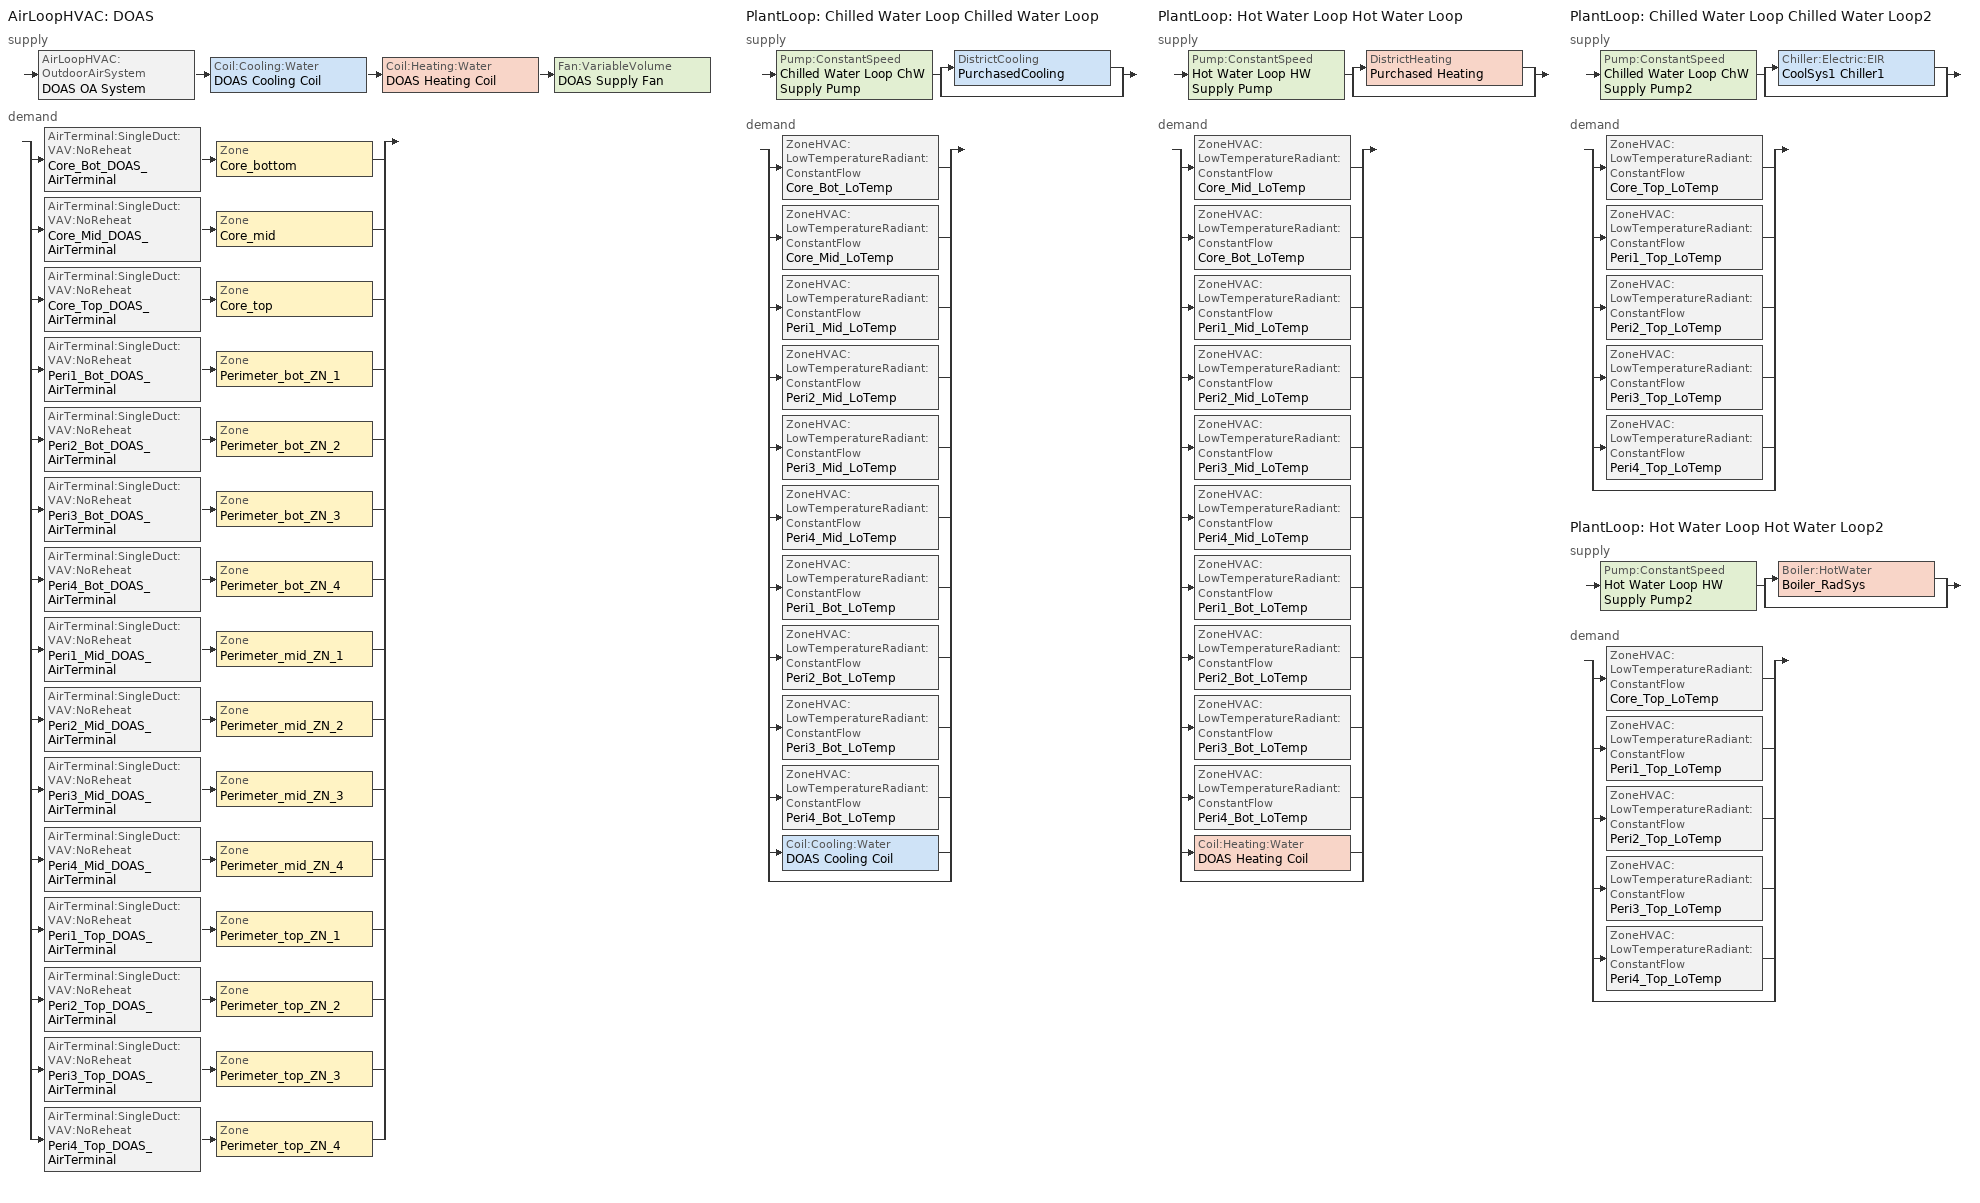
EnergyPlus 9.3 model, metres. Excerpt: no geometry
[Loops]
AirLoopHVAC 'DOAS'
 supply: AirLoopHVAC:OutdoorAirSystem 'DOAS OA System' > Coil:Cooling:Water 'DOAS Cooling Coil' > Coil:Heating:Water 'DOAS Heating Coil' > Fan:VariableVolume 'DOAS Supply Fan'
 demand: split
  | AirTerminal:SingleDuct:VAV:NoReheat 'Core_Bot_DOAS_AirTerminal' > Zone 'Core_bottom'
  | AirTerminal:SingleDuct:VAV:NoReheat 'Core_Mid_DOAS_AirTerminal' > Zone 'Core_mid'
  | AirTerminal:SingleDuct:VAV:NoReheat 'Core_Top_DOAS_AirTerminal' > Zone 'Core_top'
  | AirTerminal:SingleDuct:VAV:NoReheat 'Peri1_Bot_DOAS_AirTerminal' > Zone 'Perimeter_bot_ZN_1'
  | AirTerminal:SingleDuct:VAV:NoReheat 'Peri2_Bot_DOAS_AirTerminal' > Zone 'Perimeter_bot_ZN_2'
  | AirTerminal:SingleDuct:VAV:NoReheat 'Peri3_Bot_DOAS_AirTerminal' > Zone 'Perimeter_bot_ZN_3'
  | AirTerminal:SingleDuct:VAV:NoReheat 'Peri4_Bot_DOAS_AirTerminal' > Zone 'Perimeter_bot_ZN_4'
  | AirTerminal:SingleDuct:VAV:NoReheat 'Peri1_Mid_DOAS_AirTerminal' > Zone 'Perimeter_mid_ZN_1'
  | AirTerminal:SingleDuct:VAV:NoReheat 'Peri2_Mid_DOAS_AirTerminal' > Zone 'Perimeter_mid_ZN_2'
  | AirTerminal:SingleDuct:VAV:NoReheat 'Peri3_Mid_DOAS_AirTerminal' > Zone 'Perimeter_mid_ZN_3'
  | AirTerminal:SingleDuct:VAV:NoReheat 'Peri4_Mid_DOAS_AirTerminal' > Zone 'Perimeter_mid_ZN_4'
  | AirTerminal:SingleDuct:VAV:NoReheat 'Peri1_Top_DOAS_AirTerminal' > Zone 'Perimeter_top_ZN_1'
  | AirTerminal:SingleDuct:VAV:NoReheat 'Peri2_Top_DOAS_AirTerminal' > Zone 'Perimeter_top_ZN_2'
  | AirTerminal:SingleDuct:VAV:NoReheat 'Peri3_Top_DOAS_AirTerminal' > Zone 'Perimeter_top_ZN_3'
  | AirTerminal:SingleDuct:VAV:NoReheat 'Peri4_Top_DOAS_AirTerminal' > Zone 'Perimeter_top_ZN_4'
PlantLoop 'Chilled Water Loop Chilled Water Loop'
 supply: Pump:ConstantSpeed 'Chilled Water Loop ChW Supply Pump' > split
  | DistrictCooling 'PurchasedCooling'
  | bypass
 demand: split
  | ZoneHVAC:LowTemperatureRadiant:ConstantFlow 'Core_Bot_LoTemp'
  | ZoneHVAC:LowTemperatureRadiant:ConstantFlow 'Core_Mid_LoTemp'
  | ZoneHVAC:LowTemperatureRadiant:ConstantFlow 'Peri1_Mid_LoTemp'
  | ZoneHVAC:LowTemperatureRadiant:ConstantFlow 'Peri2_Mid_LoTemp'
  | ZoneHVAC:LowTemperatureRadiant:ConstantFlow 'Peri3_Mid_LoTemp'
  | ZoneHVAC:LowTemperatureRadiant:ConstantFlow 'Peri4_Mid_LoTemp'
  | ZoneHVAC:LowTemperatureRadiant:ConstantFlow 'Peri1_Bot_LoTemp'
  | ZoneHVAC:LowTemperatureRadiant:ConstantFlow 'Peri2_Bot_LoTemp'
  | ZoneHVAC:LowTemperatureRadiant:ConstantFlow 'Peri3_Bot_LoTemp'
  | ZoneHVAC:LowTemperatureRadiant:ConstantFlow 'Peri4_Bot_LoTemp'
  | Coil:Cooling:Water 'DOAS Cooling Coil'
  | bypass
PlantLoop 'Hot Water Loop Hot Water Loop'
 supply: Pump:ConstantSpeed 'Hot Water Loop HW Supply Pump' > split
  | DistrictHeating 'Purchased Heating'
  | bypass
 demand: split
  | ZoneHVAC:LowTemperatureRadiant:ConstantFlow 'Core_Mid_LoTemp'
  | ZoneHVAC:LowTemperatureRadiant:ConstantFlow 'Core_Bot_LoTemp'
  | ZoneHVAC:LowTemperatureRadiant:ConstantFlow 'Peri1_Mid_LoTemp'
  | ZoneHVAC:LowTemperatureRadiant:ConstantFlow 'Peri2_Mid_LoTemp'
  | ZoneHVAC:LowTemperatureRadiant:ConstantFlow 'Peri3_Mid_LoTemp'
  | ZoneHVAC:LowTemperatureRadiant:ConstantFlow 'Peri4_Mid_LoTemp'
  | ZoneHVAC:LowTemperatureRadiant:ConstantFlow 'Peri1_Bot_LoTemp'
  | ZoneHVAC:LowTemperatureRadiant:ConstantFlow 'Peri2_Bot_LoTemp'
  | ZoneHVAC:LowTemperatureRadiant:ConstantFlow 'Peri3_Bot_LoTemp'
  | ZoneHVAC:LowTemperatureRadiant:ConstantFlow 'Peri4_Bot_LoTemp'
  | Coil:Heating:Water 'DOAS Heating Coil'
  | bypass
PlantLoop 'Chilled Water Loop Chilled Water Loop2'
 supply: Pump:ConstantSpeed 'Chilled Water Loop ChW Supply Pump2' > split
  | Chiller:Electric:EIR 'CoolSys1 Chiller1'
  | bypass
 demand: split
  | ZoneHVAC:LowTemperatureRadiant:ConstantFlow 'Core_Top_LoTemp'
  | ZoneHVAC:LowTemperatureRadiant:ConstantFlow 'Peri1_Top_LoTemp'
  | ZoneHVAC:LowTemperatureRadiant:ConstantFlow 'Peri2_Top_LoTemp'
  | ZoneHVAC:LowTemperatureRadiant:ConstantFlow 'Peri3_Top_LoTemp'
  | ZoneHVAC:LowTemperatureRadiant:ConstantFlow 'Peri4_Top_LoTemp'
  | bypass
PlantLoop 'Hot Water Loop Hot Water Loop2'
 supply: Pump:ConstantSpeed 'Hot Water Loop HW Supply Pump2' > split
  | Boiler:HotWater 'Boiler_RadSys'
  | bypass
 demand: split
  | ZoneHVAC:LowTemperatureRadiant:ConstantFlow 'Core_Top_LoTemp'
  | ZoneHVAC:LowTemperatureRadiant:ConstantFlow 'Peri1_Top_LoTemp'
  | ZoneHVAC:LowTemperatureRadiant:ConstantFlow 'Peri2_Top_LoTemp'
  | ZoneHVAC:LowTemperatureRadiant:ConstantFlow 'Peri3_Top_LoTemp'
  | ZoneHVAC:LowTemperatureRadiant:ConstantFlow 'Peri4_Top_LoTemp'
  | bypass
[DesignSpecification:OutdoorAir] Outdoor Air Method=Flow/Area; Outdoor Air Flow per Zone Floor Area {m3/s-m2}=0.000431773; Outdoor Air Flow per Zone {m3/s}=0
Name | Outdoor Air Schedule
SZ DSOA Core_bottom; SZ DSOA Core_mid; SZ DSOA Core_top; SZ DSOA Perimeter_top_ZN_3; SZ DSOA Perimeter_top_ZN_2; SZ DSOA Perimeter_top_ZN_1; SZ DSOA Perimeter_top_ZN_4; SZ DSOA Perimeter_bot_ZN_3; SZ DSOA Perimeter_bot_ZN_2; SZ DSOA Perimeter_bot_ZN_1; SZ DSOA Perimeter_bot_ZN_4; SZ DSOA Perimeter_mid_ZN_3; SZ DSOA Perimeter_mid_ZN_1; SZ DSOA Perimeter_mid_ZN_4
SZ DSOA Perimeter_mid_ZN_2 | PERIMETER_MID_ZN_2_OA_Mult
[DesignSpecification:ZoneAirDistribution]
VAV_Zone_AirDistribution: Zone Air Distribution Effectiveness in Cooling Mode=1; Zone Air Distribution Effectiveness in Heating Mode=1; Minimum Zone Ventilation Efficiency=0.6
[Sizing:Zone] Zone Cooling Design Supply Air Temperature Input Method=SupplyAirTemperature; Zone Cooling Design Supply Air Temperature {C}=12.8; Zone Heating Design Supply Air Temperature Input Method=SupplyAirTemperature; Zone Heating Design Supply Air Temperature {C}=40; Zone Cooling Design Supply Air Humidity Ratio {kgWater/kgDryAir}=0.0085; Zone Heating Design Supply Air Humidity Ratio {kgWater/kgDryAir}=0.008; Cooling Design Air Flow Method=DesignDay; Cooling Design Air Flow Rate {m3/s}=0; Cooling Minimum Air Flow {m3/s}=0; Cooling Minimum Air Flow Fraction=0; Heating Design Air Flow Method=DesignDay; Heating Design Air Flow Rate {m3/s}=0; Design Specification Zone Air Distribution Object=VAV_Zone_AirDistribution; Account for Dedicated Outdoor Air System=No; Dedicated Outdoor Air System Control Strategy=NeutralSupplyAir; Dedicated Outdoor Air Low Setpoint Temperature for Design {C}=autosize; Dedicated Outdoor Air High Setpoint Temperature for Design {C}=autosize
Name | Design Specification Outdoor Air Object
Core_bottom | SZ DSOA Core_bottom
Core_mid | SZ DSOA Core_mid
Core_top | SZ DSOA Core_top
Perimeter_top_ZN_3 | SZ DSOA Perimeter_top_ZN_3
Perimeter_top_ZN_2 | SZ DSOA Perimeter_top_ZN_2
Perimeter_top_ZN_1 | SZ DSOA Perimeter_top_ZN_1
Perimeter_top_ZN_4 | SZ DSOA Perimeter_top_ZN_4
Perimeter_bot_ZN_3 | SZ DSOA Perimeter_bot_ZN_3
Perimeter_bot_ZN_2 | SZ DSOA Perimeter_bot_ZN_2
Perimeter_bot_ZN_1 | SZ DSOA Perimeter_bot_ZN_1
Perimeter_bot_ZN_4 | SZ DSOA Perimeter_bot_ZN_4
Perimeter_mid_ZN_3 | SZ DSOA Perimeter_mid_ZN_3
Perimeter_mid_ZN_2 | SZ DSOA Perimeter_mid_ZN_2
Perimeter_mid_ZN_1 | SZ DSOA Perimeter_mid_ZN_1
Perimeter_mid_ZN_4 | SZ DSOA Perimeter_mid_ZN_4
[Sizing:System]
DOAS: Type of Load to Size On=Sensible; Design Outdoor Air Flow Rate {m3/s}=autosize; Central Heating Maximum System Air Flow Ratio=1; Preheat Design Temperature {C}=2; Preheat Design Humidity Ratio {kgWater/kgDryAir}=0.008; Precool Design Temperature {C}=11; Precool Design Humidity Ratio {kgWater/kgDryAir}=0.008; Central Cooling Design Supply Air Temperature {C}=12.8; Central Heating Design Supply Air Temperature {C}=12.2; Type of Zone Sum to Use=NonCoincident; 100% Outdoor Air in Cooling=yes; 100% Outdoor Air in Heating=yes; Central Cooling Design Supply Air Humidity Ratio {kgWater/kgDryAir}=0.00924; Central Heating Design Supply Air Humidity Ratio {kgWater/kgDryAir}=0.003; Cooling Supply Air Flow Rate Method=DesignDay; Heating Supply Air Flow Rate Method=DesignDay; System Outdoor Air Method=ZoneSum; Zone Maximum Outdoor Air Fraction=1; Cooling Design Capacity Method=CoolingDesignCapacity; Cooling Design Capacity {W}=autosize; Heating Design Capacity Method=HeatingDesignCapacity; Heating Design Capacity {W}=autosize; Central Cooling Capacity Control Method=OnOff
[Sizing:Plant] Sizing Option=NonCoincident; Zone Timesteps in Averaging Window=1
Name | Loop Type | Design Loop Exit Temperature {C} | Loop Design Temperature Difference {deltaC}
Chilled Water Loop Chilled Water Loop | Cooling | 7.22 | 6.67
Hot Water Loop Hot Water Loop; Hot Water Loop Hot Water Loop2 | Heating | 82 | 11
Chilled Water Loop Chilled Water Loop2 | Cooling | 7 | 6
[ZoneControl:Thermostat] Control Type Schedule=Dual Zone Control Type Sched
Name | Zone or ZoneList | Control 1
Core_bottom Thermostat | Core_bottom | Core_bottom DualSPSched
Core_mid Thermostat | Core_mid | Core_mid DualSPSched
Core_top Thermostat | Core_top | Core_top DualSPSched
Perimeter_top_ZN_3 Thermostat | Perimeter_top_ZN_3 | Perimeter_top_ZN_3 DualSPSched
Perimeter_top_ZN_2 Thermostat | Perimeter_top_ZN_2 | Perimeter_top_ZN_2 DualSPSched
Perimeter_top_ZN_1 Thermostat | Perimeter_top_ZN_1 | Perimeter_top_ZN_1 DualSPSched
Perimeter_top_ZN_4 Thermostat | Perimeter_top_ZN_4 | Perimeter_top_ZN_4 DualSPSched
Perimeter_bot_ZN_3 Thermostat | Perimeter_bot_ZN_3 | Perimeter_bot_ZN_3 DualSPSched
Perimeter_bot_ZN_2 Thermostat | Perimeter_bot_ZN_2 | Perimeter_bot_ZN_2 DualSPSched
Perimeter_bot_ZN_1 Thermostat | Perimeter_bot_ZN_1 | Perimeter_bot_ZN_1 DualSPSched
Perimeter_bot_ZN_4 Thermostat | Perimeter_bot_ZN_4 | Perimeter_bot_ZN_4 DualSPSched
Perimeter_mid_ZN_3 Thermostat | Perimeter_mid_ZN_3 | Perimeter_mid_ZN_3 DualSPSched
Perimeter_mid_ZN_2 Thermostat | Perimeter_mid_ZN_2 | Perimeter_mid_ZN_2 DualSPSched
Perimeter_mid_ZN_1 Thermostat | Perimeter_mid_ZN_1 | Perimeter_mid_ZN_1 DualSPSched
Perimeter_mid_ZN_4 Thermostat | Perimeter_mid_ZN_4 | Perimeter_mid_ZN_4 DualSPSched
[ThermostatSetpoint:DualSetpoint]
Name | Heating Setpoint Temperature Schedule | Cooling Setpoint Temperature Schedule
Core_bottom DualSPSched; Core_mid DualSPSched; Core_top DualSPSched; Perimeter_top_ZN_3 DualSPSched; Perimeter_top_ZN_2 DualSPSched; Perimeter_top_ZN_1 DualSPSched; Perimeter_top_ZN_4 DualSPSched; Perimeter_bot_ZN_3 DualSPSched; Perimeter_bot_ZN_2 DualSPSched; Perimeter_bot_ZN_1 DualSPSched; Perimeter_bot_ZN_4 DualSPSched; Perimeter_mid_ZN_3 DualSPSched; Perimeter_mid_ZN_1 DualSPSched; Perimeter_mid_ZN_4 DualSPSched | HTGSETP_SCH_YES_OPTIMUM | CLGSETP_SCH_YES_OPTIMUM
Perimeter_mid_ZN_2 DualSPSched | HTGSETP_SCH_YES_OPTIMUM_w_SB | CLGSETP_SCH_YES_OPTIMUM_w_SB
[ZoneHVAC:LowTemperatureRadiant:ConstantFlow] Hydronic Tubing Inside Diameter {m}=0.013; Temperature Control Type=MeanAirTemperature; Rated Pump Head {Pa}=179352; Motor Efficiency=0.9; Heating High Water Temperature Schedule=RADHEATHIGHWATERTEMP; Heating Low Water Temperature Schedule=RADHEATLOWWATERTEMP; Heating High Control Temperature Schedule=RADHEATHIGHCONTROLTEMP; Heating Low Control Temperature Schedule=RADHEATLOWCONTROLTEMP; Condensation Control Type=Off; Condensation Control Dewpoint Offset {C}=1; Circuit Length {m}=106.7
Name | Availability Schedule | Zone | Surface Name or Radiant Surface Group | Rated Flow Rate {m3/s} | Rated Power Consumption {W} | Cooling High Water Temperature Schedule | Cooling Low Water Temperature Schedule | Cooling High Control Temperature Schedule | Cooling Low Control Temperature Schedule | Number of Circuits
Core_Bot_LoTemp | ALWAYS_ON | Core_bottom | Core_bot_ZN_5_Floor | autosize | 100 | RADCOOLHIGHWATERTEMP | RADCOOLLOWWATERTEMP | RADCOOLHIGHCONTROLTEMP | RADCOOLLOWCONTROLTEMP | OnePerSurface
Core_Mid_LoTemp | ALWAYS_ON | Core_mid | Core_mid_ZN_5_Floor | autosize | 100 | RADCOOLHIGHWATERTEMP | RADCOOLLOWWATERTEMP | RADCOOLHIGHCONTROLTEMP | RADCOOLLOWCONTROLTEMP | OnePerSurface
Core_Top_LoTemp | RADSysAvail_Test | Core_top | Core_top_ZN_5_Floor | autosize | 100 | RADCOOLHIGHWATERTEMP_Test | RADCOOLLOWWATERTEMP_Test | RADCOOLHIGHCONTROLTEMP_Test | RADCOOLLOWCONTROLTEMP_Test | OnePerSurface
Peri1_Top_LoTemp | RADSysAvail_Test | Perimeter_top_ZN_1 | Perimeter_top_ZN_1_Floor | autosize | 120 | RADCOOLHIGHWATERTEMP_Test | RADCOOLLOWWATERTEMP_Test | RADCOOLHIGHCONTROLTEMP_Test | RADCOOLLOWCONTROLTEMP_Test | OnePerSurface
Peri2_Top_LoTemp | RADSysAvail_Test | Perimeter_top_ZN_2 | Perimeter_top_ZN_2_Floor | autosize | 100 | RADCOOLHIGHWATERTEMP_Test | RADCOOLLOWWATERTEMP_Test | RADCOOLHIGHCONTROLTEMP_Test | RADCOOLLOWCONTROLTEMP_Test | OnePerSurface
Peri3_Top_LoTemp | RADSysAvail_Test | Perimeter_top_ZN_3 | Perimeter_top_ZN_3_Floor | 0.000215245 | 60 | RADCOOLHIGHWATERTEMP_Test | RADCOOLLOWWATERTEMP_Test | RADCOOLHIGHCONTROLTEMP_Test | RADCOOLLOWCONTROLTEMP_Test | CalculateFromCircuitLength
Peri4_Top_LoTemp | RADSysAvail_Test | Perimeter_top_ZN_4 | Perimeter_top_ZN_4_Floor | autosize | 100 | RADCOOLHIGHWATERTEMP_Test | RADCOOLLOWWATERTEMP_Test | RADCOOLHIGHCONTROLTEMP_Test | RADCOOLLOWCONTROLTEMP_Test | OnePerSurface
Peri1_mid_LoTemp | ALWAYS_ON | Perimeter_mid_ZN_1 | Perimeter_mid_ZN_1_Floor | autosize | 100 | RADCOOLHIGHWATERTEMP | RADCOOLLOWWATERTEMP | RADCOOLHIGHCONTROLTEMP | RADCOOLLOWCONTROLTEMP | OnePerSurface
Peri2_mid_LoTemp | ALWAYS_ON | Perimeter_mid_ZN_2 | Perimeter_mid_ZN_2_Floor | autosize | 100 | RADCOOLHIGHWATERTEMP | RADCOOLLOWWATERTEMP | RADCOOLHIGHCONTROLTEMP | RADCOOLLOWCONTROLTEMP | OnePerSurface
Peri3_Mid_LoTemp | ALWAYS_ON | Perimeter_mid_ZN_3 | Perimeter_mid_ZN_3_Floor | autosize | 100 | RADCOOLHIGHWATERTEMP | RADCOOLLOWWATERTEMP | RADCOOLHIGHCONTROLTEMP | RADCOOLLOWCONTROLTEMP | OnePerSurface
Peri4_Mid_LoTemp | ALWAYS_ON | Perimeter_mid_ZN_4 | Perimeter_mid_ZN_4_Floor | autosize | 100 | RADCOOLHIGHWATERTEMP | RADCOOLLOWWATERTEMP | RADCOOLHIGHCONTROLTEMP | RADCOOLLOWCONTROLTEMP | OnePerSurface
Peri1_Bot_LoTemp | ALWAYS_ON | Perimeter_bot_ZN_1 | Perimeter_bot_ZN_1_Floor | autosize | 100 | RADCOOLHIGHWATERTEMP | RADCOOLLOWWATERTEMP | RADCOOLHIGHCONTROLTEMP | RADCOOLLOWCONTROLTEMP | OnePerSurface
Peri2_Bot_LoTemp | ALWAYS_ON | Perimeter_bot_ZN_2 | Perimeter_bot_ZN_2_Floor | autosize | 100 | RADCOOLHIGHWATERTEMP | RADCOOLLOWWATERTEMP | RADCOOLHIGHCONTROLTEMP | RADCOOLLOWCONTROLTEMP | OnePerSurface
Peri3_Bot_LoTemp | ALWAYS_ON | Perimeter_bot_ZN_3 | Perimeter_bot_ZN_3_Floor | autosize | 100 | RADCOOLHIGHWATERTEMP | RADCOOLLOWWATERTEMP | RADCOOLHIGHCONTROLTEMP | RADCOOLLOWCONTROLTEMP | OnePerSurface
Peri4_Bot_LoTemp | ALWAYS_ON | Perimeter_bot_ZN_4 | Perimeter_bot_ZN_4_Floor | autosize | 100 | RADCOOLHIGHWATERTEMP | RADCOOLLOWWATERTEMP | RADCOOLHIGHCONTROLTEMP | RADCOOLLOWCONTROLTEMP | OnePerSurface
[AirTerminal:SingleDuct:VAV:NoReheat] Maximum Air Flow Rate {m3/s}=autosize; Zone Minimum Air Flow Input Method=Constant; Constant Minimum Air Flow Fraction=1
Name | Availability Schedule
Core_Bot_DOAS_AirTerminal; Core_Mid_DOAS_AirTerminal; Peri1_Bot_DOAS_AirTerminal; Peri2_Bot_DOAS_AirTerminal; Peri4_Bot_DOAS_AirTerminal; Peri1_Mid_DOAS_AirTerminal; Peri2_Mid_DOAS_AirTerminal; Peri3_Mid_DOAS_AirTerminal; Peri4_Mid_DOAS_AirTerminal | HVACTemplate-Always 1
Core_Top_DOAS_AirTerminal; Peri3_Bot_DOAS_AirTerminal; Peri1_Top_DOAS_AirTerminal; Peri2_Top_DOAS_AirTerminal; Peri3_Top_DOAS_AirTerminal; Peri4_Top_DOAS_AirTerminal | ALWAYS_OFF
[Zone equipment]
Core_bottom: Core_Bot_LoTemp, Core_Bot_DOAS_AirTerminal
Core_mid: Core_Mid_LoTemp, Core_Mid_DOAS_AirTerminal
Core_top: Core_Top_LoTemp, Core_Top_DOAS_AirTerminal
Perimeter_top_ZN_1: Peri1_bot_LoTemp, Peri1_Top_DOAS_AirTerminal
Perimeter_top_ZN_2: Peri2_Top_LoTemp, Peri2_Top_DOAS_AirTerminal
Perimeter_top_ZN_3: Peri3_Top_LoTemp, Peri3_Top_DOAS_AirTerminal
Perimeter_top_ZN_4: Peri4_Top_LoTemp, Peri4_Top_DOAS_AirTerminal
Perimeter_mid_ZN_1: Peri1_Mid_LoTemp, Peri1_Mid_DOAS_AirTerminal
Perimeter_mid_ZN_2: Peri2_Mid_LoTemp, Peri2_Mid_DOAS_AirTerminal
Perimeter_mid_ZN_3: Peri3_Mid_LoTemp, Peri3_Mid_DOAS_AirTerminal
Perimeter_mid_ZN_4: Peri4_Mid_LoTemp, Peri4_Mid_DOAS_AirTerminal
Perimeter_bot_ZN_1: Peri1_Top_LoTemp, Peri1_Bot_DOAS_AirTerminal
Perimeter_bot_ZN_2: Peri2_Bot_LoTemp, Peri2_Bot_DOAS_AirTerminal
Perimeter_bot_ZN_3: Peri3_Bot_LoTemp, Peri3_Bot_DOAS_AirTerminal
Perimeter_bot_ZN_4: Peri4_Bot_LoTemp, Peri4_Bot_DOAS_AirTerminal
[Fan:VariableVolume]
DOAS Supply Fan: Availability Schedule=FanAvailSched; Fan Total Efficiency=0.7; Pressure Rise {Pa}=1000; Maximum Flow Rate {m3/s}=autosize; Fan Power Minimum Flow Rate Input Method=Fraction; Fan Power Minimum Flow Fraction=0; Motor Efficiency=0.9; Motor In Airstream Fraction=1; Fan Power Coefficient 1=0.00153024; Fan Power Coefficient 2=0.00520806; Fan Power Coefficient 3=1.10862; Fan Power Coefficient 4=-0.116356; Fan Power Coefficient 5=0
[Coil:Cooling:Water]
DOAS Cooling Coil: Availability Schedule=HVACTemplate-Always 1; Design Water Flow Rate {m3/s}=autosize; Design Air Flow Rate {m3/s}=autosize; Design Inlet Water Temperature {C}=autosize; Design Inlet Air Temperature {C}=autosize; Design Outlet Air Temperature {C}=autosize; Design Inlet Air Humidity Ratio {kgWater/kgDryAir}=autosize; Design Outlet Air Humidity Ratio {kgWater/kgDryAir}=autosize; Type of Analysis=DetailedAnalysis; Heat Exchanger Configuration=CrossFlow
[Coil:Heating:Water]
DOAS Heating Coil: Availability Schedule=HVACTemplate-Always 1; U-Factor Times Area Value {W/K}=autosize; Maximum Water Flow Rate {m3/s}=autosize; Performance Input Method=UFactorTimesAreaAndDesignWaterFlowRate; Rated Capacity {W}=autosize; Rated Inlet Water Temperature {C}=82.2; Rated Inlet Air Temperature {C}=16.6; Rated Outlet Water Temperature {C}=71.1; Rated Outlet Air Temperature {C}=32.2; Rated Ratio for Air and Water Convection=0.5
[Controller:WaterCoil] Control Variable=Temperature; Actuator Variable=Flow; Controller Convergence Tolerance {deltaC}=autosize; Maximum Actuated Flow {m3/s}=autosize; Minimum Actuated Flow {m3/s}=0
Name | Action
DOAS Cooling Coil Controller | Reverse
DOAS Heating Coil Controller | Normal
[Controller:OutdoorAir]
DOAS OA Controller: Minimum Outdoor Air Flow Rate {m3/s}=autosize; Maximum Outdoor Air Flow Rate {m3/s}=autosize; Economizer Control Type=DifferentialEnthalpy; Economizer Control Action Type=MinimumFlowWithBypass; Economizer Minimum Limit Dry-Bulb Temperature {C}=12.2; Lockout Type=NoLockout; Minimum Limit Type=ProportionalMinimum
[AirLoopHVAC]
DOAS: Design Supply Air Flow Rate {m3/s}=autosize
[Pump:ConstantSpeed] Design Flow Rate {m3/s}=autosize; Design Pump Head {Pa}=179352; Design Power Consumption {W}=autosize; Motor Efficiency=0.9; Fraction of Motor Inefficiencies to Fluid Stream=0; Pump Control Type=INTERMITTENT
Chilled Water Loop ChW Supply Pump; Hot Water Loop HW Supply Pump; Hot Water Loop HW Supply Pump2; Chilled Water Loop ChW Supply Pump2
[Boiler:HotWater]
Boiler_RadSys: Fuel Type=Electricity; Nominal Capacity {W}=autosize; Nominal Thermal Efficiency=0.8; Efficiency Curve Temperature Evaluation Variable=LeavingBoiler; Normalized Boiler Efficiency Curve=BoilerEfficiency; Design Water Flow Rate {m3/s}=autosize; Minimum Part Load Ratio=0; Maximum Part Load Ratio=1.2; Optimum Part Load Ratio=1; Water Outlet Upper Temperature Limit {C}=99.9; Boiler Flow Mode=ConstantFlow; Sizing Factor=1
[Chiller:Electric:EIR]
CoolSys1 Chiller1: Reference Capacity {W}=autosize; Reference COP {W/W}=2.67; Reference Leaving Chilled Water Temperature {C}=6.67; Reference Entering Condenser Fluid Temperature {C}=35; Reference Chilled Water Flow Rate {m3/s}=autosize; Reference Condenser Fluid Flow Rate {m3/s}=autosize; Cooling Capacity Function of Temperature Curve=ElectricEIRChiller McQuay AGZ010BS 34.5kW/2.67COP CAPFT; Electric Input to Cooling Output Ratio Function of Temperature Curve=ElectricEIRChiller McQuay AGZ010BS 34.5kW/2.67COP EIRFT; Electric Input to Cooling Output Ratio Function of Part Load Ratio Curve=ElectricEIRChiller McQuay AGZ010BS 34.5kW/2.67COP EIRFPLR; Minimum Part Load Ratio=0.1; Maximum Part Load Ratio=1.15; Optimum Part Load Ratio=1; Minimum Unloading Ratio=0.1; Condenser Type=AirCooled; Fraction of Compressor Electric Consumption Rejected by Condenser=1; Leaving Chilled Water Lower Temperature Limit {C}=2; Chiller Flow Mode=ConstantFlow; Design Heat Recovery Water Flow Rate {m3/s}=0
[DistrictCooling]
PurchasedCooling: Nominal Capacity {W}=autosize
[DistrictHeating]
Purchased Heating: Nominal Capacity {W}=autosize
[PlantLoop] Fluid Type=Water; Maximum Loop Flow Rate {m3/s}=autosize; Minimum Loop Flow Rate {m3/s}=0; Plant Loop Volume {m3}=autosize; Load Distribution Scheme=SequentialLoad; Plant Loop Demand Calculation Scheme=SingleSetpoint
Name | Plant Equipment Operation Scheme | Maximum Loop Temperature {C} | Minimum Loop Temperature {C} | Common Pipe Simulation
Chilled Water Loop Chilled Water Loop | Chilled Water Loop Chiller Operation | 98 | 1 | None
Hot Water Loop Hot Water Loop | Hot Water Loop Operation | 100 | 10
Chilled Water Loop Chilled Water Loop2 | Chilled Water Loop Chiller Operation2 | 98 | 1 | None
Hot Water Loop Hot Water Loop2 | Hot Water Loop Operation2 | 100 | 10
[PlantEquipmentList]
Chilled Water Loop All Chillers: PurchasedCooling
Chilled Water Loop All Chillers2: CoolSys1 Chiller1
Hot Water Loop All Equipment: Purchased Heating
Hot Water Loop All Equipment2: Boiler_RadSys
[PlantEquipmentOperation:CoolingLoad] Load Range 1 Lower Limit {W}=0; Load Range 1 Upper Limit {W}=1000000000000000
Name | Range 1 Equipment List
Chilled Water Loop Chiller Operation All Hours | Chilled Water Loop All Chillers
Chilled Water Loop Chiller Operation All Hours2 | Chilled Water Loop All Chillers2
[PlantEquipmentOperation:HeatingLoad] Load Range 1 Lower Limit {W}=0; Load Range 1 Upper Limit {W}=1000000000000000
Name | Range 1 Equipment List
Hot Water Loop Operation All Hours | Hot Water Loop All Equipment
Hot Water Loop Operation All Hours2 | Hot Water Loop All Equipment2
[PlantEquipmentOperationSchemes] Control Scheme 1 Schedule=HVACTemplate-Always 1
Name | Control Scheme 1
Chilled Water Loop Chiller Operation | Chilled Water Loop Chiller Operation All Hours
Chilled Water Loop Chiller Operation2 | Chilled Water Loop Chiller Operation All Hours2
Hot Water Loop Operation | Hot Water Loop Operation All Hours
Hot Water Loop Operation2 | Hot Water Loop Operation All Hours2
[SetpointManager:Scheduled]
DOAS Heating Supply Air Temp Manager: Control Variable=Temperature; Schedule=HVACTemplate-Always 12.2; Setpoint Node or NodeList=DOAS Supply Path Inlet
[SetpointManager:OutdoorAirReset] Control Variable=Temperature
Name | Setpoint at Outdoor Low Temperature {C} | Outdoor Low Temperature {C} | Setpoint at Outdoor High Temperature {C} | Outdoor High Temperature {C} | Setpoint Node or NodeList
Chilled Water Loop ChW Temp Manager | 12.2 | 15.6 | 6.7 | 26.7 | Chilled Water Loop ChW Supply Outlet
Hot Water Loop HW Temp Manager | 82.2 | -6.7 | 65.6 | 10 | Hot Water Loop HW Supply Outlet
DOAS Cooling Supply Air Temp Manager | 18.3 | 4.4 | 12.8 | 26.7 | DOAS Supply Fan Outlet
Chilled Water Loop ChW Temp Manager2 | 12.2 | 15.6 | 6.7 | 26.7 | Chilled Water Loop ChW Supply Outlet2
Hot Water Loop HW Temp Manager2 | 82.2 | -6.7 | 65.6 | 10 | Hot Water Loop HW Supply Outlet2
[SetpointManager:MixedAir] Control Variable=Temperature
Name | Setpoint Node or NodeList
DOAS Cooling Coil Air Temp Manager | DOAS Cooling Setpoint Nodes
DOAS Heating Coil Air Temp Manager | DOAS Heating Coil Outlet
DOAS Economizer Temp Manager | DOAS Mixed Air Outlet
[Schedule:Compact]
ALWAYS_ON; HVACTemplate-Always 1: Through: 12/31, For: AllDays, Until: 24:00, 1
ALWAYS_OFF: Through: 12/31, For: AllDays, Until: 24:00, 0
HTGSETP_SCH_YES_OPTIMUM: Through: 12/31, For: WinterDesignDay, Until: 05:00, 15.6, Until: 06:00, 17.6, Until: 22:00, 19.6, Until: 24:00, 15.6, For: Weekdays, Until: 05:00, 15.6, Until: 06:00, 17.8, Until: 07:00, 20, Until: 22:00, 21, Until: 24:00, 15.6, For SummerDesignDay, Until: 24:00, 15.6, For: Saturday, Until: 05:00, 15.6, Until: 06:00, 17.8, Until: 07:00, 20, Until: 17:00, 21, Until: 24:00, 15.6, For:Sunday Holidays AllOtherDays, Until: 24:00, 15.6
HTGSETP_SCH_YES_OPTIMUM_w_SB: Through: 12/31, For: Weekdays, Until: 01:00, 15.6, Until: 02:00, 15.6, Until: 03:00, 15.6, Until: 04:00, 15.6, Until: 05:00, 15.6, Until: 06:00, 17.8, Until: 07:00, 20, Until: 08:00, 21, Until: 09:00, 21, Until: 10:00, 21, Until: 11:00, 20.4444, Until: 12:00, 21, Until: 13:00, 20.4444, Until: 14:00, 21, Until: 15:00, 20.4444, Until: 16:00, 21, Until: 17:00, 21, Until: 18:00, 21, Until: 19:00, 21, Until: 20:00, 21, Until: 21:00, 21, Until: 22:00, 21, Until: 23:00, 15.6, Until: 24:00, 15.6, For: Saturday, Until: 01:00, 15.6, Until: 02:00, 15.6, Until: 03:00, 15.6, Until: 04:00, 15.6, Until: 05:00, 15.6, Until: 06:00, 17.6, Until: 07:00, 20, Until: 08:00, 21, Until: 09:00, 21, Until: 10:00, 21, Until: 11:00, 20.4444, Until: 12:00, 21, Until: 13:00, 20.4444, Until: 14:00, 21, Until: 15:00, 20.4444, Until: 16:00, 21, Until: 17:00, 21, Until: 18:00, 15.6, Until: 19:00, 15.6, Until: 20:00, 15.6, Until: 21:00, 15.6, Until: 22:00, 15.6, Until: 23:00, 15.6, Until: 24:00, 15.6, For: WinterDesignDay, Until: 05:00, 15.6, Until: 06:00, 17.6, Until: 07:00, 19.6, Until: 22:00, 21, Until: 24:00, 15.6, For SummerDesignDay, Until: 24:00, 15.6, For:Sunday Holidays AllOtherDays, Until: 24:00, 15.6
CLGSETP_SCH_YES_OPTIMUM: Through: 12/31, For: SummerDesignDay, Until: 05:00, 26.7, Until: 06:00, 25.7, Until: 07:00, 25, Until: 22:00, 24, Until: 24:00, 26.7, For: Weekdays, Until: 05:00, 26.7, Until: 06:00, 25.6, Until: 07:00, 25, Until: 22:00, 24, Until: 24:00, 26.7, For: Saturday, Until: 05:00, 26.7, Until: 06:00, 25.7, Until: 07:00, 25, Until: 17:00, 24, Until: 24:00, 26.7, For WinterDesignDay, Until: 24:00, 26.7, For:Sunday Holidays AllOtherDays, Until: 24:00, 26.7
CLGSETP_SCH_YES_OPTIMUM_w_SB: Through: 12/31, For: Weekdays, Until: 01:00, 26.7, Until: 02:00, 26.7, Until: 03:00, 26.7, Until: 04:00, 26.7, Until: 05:00, 26.7, Until: 06:00, 25.6, Until: 07:00, 25, Until: 08:00, 24, Until: 09:00, 24, Until: 10:00, 24, Until: 11:00, 24.5556, Until: 12:00, 24, Until: 13:00, 24.5556, Until: 14:00, 24, Until: 15:00, 24.5556, Until: 16:00, 24, Until: 17:00, 24, Until: 18:00, 24, Until: 19:00, 24, Until: 20:00, 24, Until: 21:00, 24, Until: 22:00, 24, Until: 23:00, 26.7, Until: 24:00, 26.7, For: Saturday, Until: 01:00, 26.7, Until: 02:00, 26.7, Until: 03:00, 26.7, Until: 04:00, 26.7, Until: 05:00, 26.7, Until: 06:00, 25.7, Until: 07:00, 25, Until: 08:00, 24, Until: 09:00, 24, Until: 10:00, 24, Until: 11:00, 24.5556, Until: 12:00, 24, Until: 13:00, 24.5556, Until: 14:00, 24, Until: 15:00, 24.5556, Until: 16:00, 24, Until: 17:00, 24, Until: 18:00, 26.7, Until: 19:00, 26.7, Until: 20:00, 26.7, Until: 21:00, 26.7, Until: 22:00, 26.7, Until: 23:00, 26.7, Until: 24:00, 26.7, For: SummerDesignDay, Until: 05:00, 26.7, Until: 06:00, 25.7, Until: 07:00, 25, Until: 22:00, 24, Until: 24:00, 26.7, For WinterDesignDay, Until: 24:00, 26.7, For:Sunday Holidays AllOtherDays, Until: 24:00, 26.7
Dual Zone Control Type Sched: Through: 12/31, For: AllDays, Until: 24:00, 4
PERIMETER_MID_ZN_2_OA_Mult: Through: 12/31, For: Weekdays, Until: 01:00, 1, Until: 02:00, 1, Until: 03:00, 1, Until: 04:00, 1, Until: 05:00, 1, Until: 06:00, 1, Until: 07:00, 1, Until: 08:00, 1, Until: 09:00, 1, Until: 10:00, 1, Until: 11:00, 0, Until: 12:00, 1, Until: 13:00, 0, Until: 14:00, 1, Until: 15:00, 0, Until: 16:00, 1, Until: 17:00, 1, Until: 18:00, 1, Until: 19:00, 1, Until: 20:00, 1, Until: 21:00, 1, Until: 22:00, 1, Until: 23:00, 1, Until: 24:00, 1, For: Saturday, Until: 01:00, 1, Until: 02:00, 1, Until: 03:00, 1, Until: 04:00, 1, Until: 05:00, 1, Until: 06:00, 1, Until: 07:00, 1, Until: 08:00, 1, Until: 09:00, 1, Until: 10:00, 1, Until: 11:00, 0, Until: 12:00, 1, Until: 13:00, 0, Until: 14:00, 1, Until: 15:00, 0, Until: 16:00, 1, Until: 17:00, 1, Until: 18:00, 1, Until: 19:00, 1, Until: 20:00, 1, Until: 21:00, 1, Until: 22:00, 1, Until: 23:00, 1, Until: 24:00, 1, For: AllOtherDays, Until: 24:00, 1
RADHEATHIGHWATERTEMP: Through: 12/31, For: Alldays, Until: 24:00, 50
RADHEATLOWWATERTEMP: Through: 12/31, For: Alldays, Until: 24:00, 30
RADHEATHIGHCONTROLTEMP: Through: 12/31, For: Alldays, Until: 24:00, 19
RADHEATLOWCONTROLTEMP: Through: 12/31, For: Alldays, Until: 24:00, 17
RADCOOLHIGHWATERTEMP: Through: 12/31, For: Alldays, Until: 24:00, 12
RADCOOLLOWWATERTEMP: Through: 12/31, For: Alldays, Until: 24:00, 7
RADCOOLHIGHCONTROLTEMP: Through: 12/31, For: Alldays, Until: 24:00, 25
RADCOOLLOWCONTROLTEMP: Through: 12/31, For: Alldays, Until: 24:00, 23
RADCOOLHIGHCONTROLTEMP_Test: Through: 12/31, For: Alldays, Until: 24:00, 24
RADCOOLLOWCONTROLTEMP_Test: Through: 12/31, For: Alldays, Until: 24:00, 21
FanAvailSched: Through: 12/31, For: WeekDays CustomDay1 CustomDay2, Until: 7:00, 0, Until: 21:00, 1, Until: 24:00, 0, For: Weekends Holiday, Until: 24:00, 0, For: SummerDesignDay, Until: 24:00, 1, For: WinterDesignDay, Until: 24:00, 1
HVACTemplate-Always 12.2: Through: 12/31, For: AllDays, Until: 24:00, 12.2
[Schedule:File] File=%SchFile_Loc%; Rows to Skip at Top=1; Number of Hours of Data=8760; Column Separator=Comma; Interpolate to Timestep=No
Name | Column Number
RADCOOLLOWWATERTEMP_Test | 1
RADCOOLHIGHWATERTEMP_Test | 2
RADSysAvail_Test | 3
[Curve:Quadratic] Coefficient3 x**2=0; Maximum Value of x=1
Name | Coefficient1 Constant | Coefficient2 x | Minimum Value of x | Input Unit Type for X | Output Unit Type
BoilerEfficiency | 1 | 0 | 0 | Dimensionless | Dimensionless
ElectricEIRChiller McQuay AGZ010BS 34.5kW/2.67COP EIRFPLR | 0 | 1 | 0.15
[Curve:Biquadratic] Minimum Value of x=5.56; Maximum Value of x=10; Minimum Value of y=23.89; Maximum Value of y=46.11; Input Unit Type for X=Temperature; Input Unit Type for Y=Temperature; Output Unit Type=Dimensionless
Name | Coefficient1 Constant | Coefficient2 x | Coefficient3 x**2 | Coefficient4 y | Coefficient5 y**2 | Coefficient6 x*y | Minimum Curve Output | Maximum Curve Output
ElectricEIRChiller McQuay AGZ010BS 34.5kW/2.67COP CAPFT | 0.929743 | 0.0503265 | -0.000118076 | -0.0045551 | -1.88921e-05 | -0.000330612 | 0.8673 | 1.2245
ElectricEIRChiller McQuay AGZ010BS 34.5kW/2.67COP EIRFT | 0.769017 | -0.0237801 | 0.000982881 | 0.0015397 | 0.000353063 | -0.000595949 | 0.72 | 1.3426
